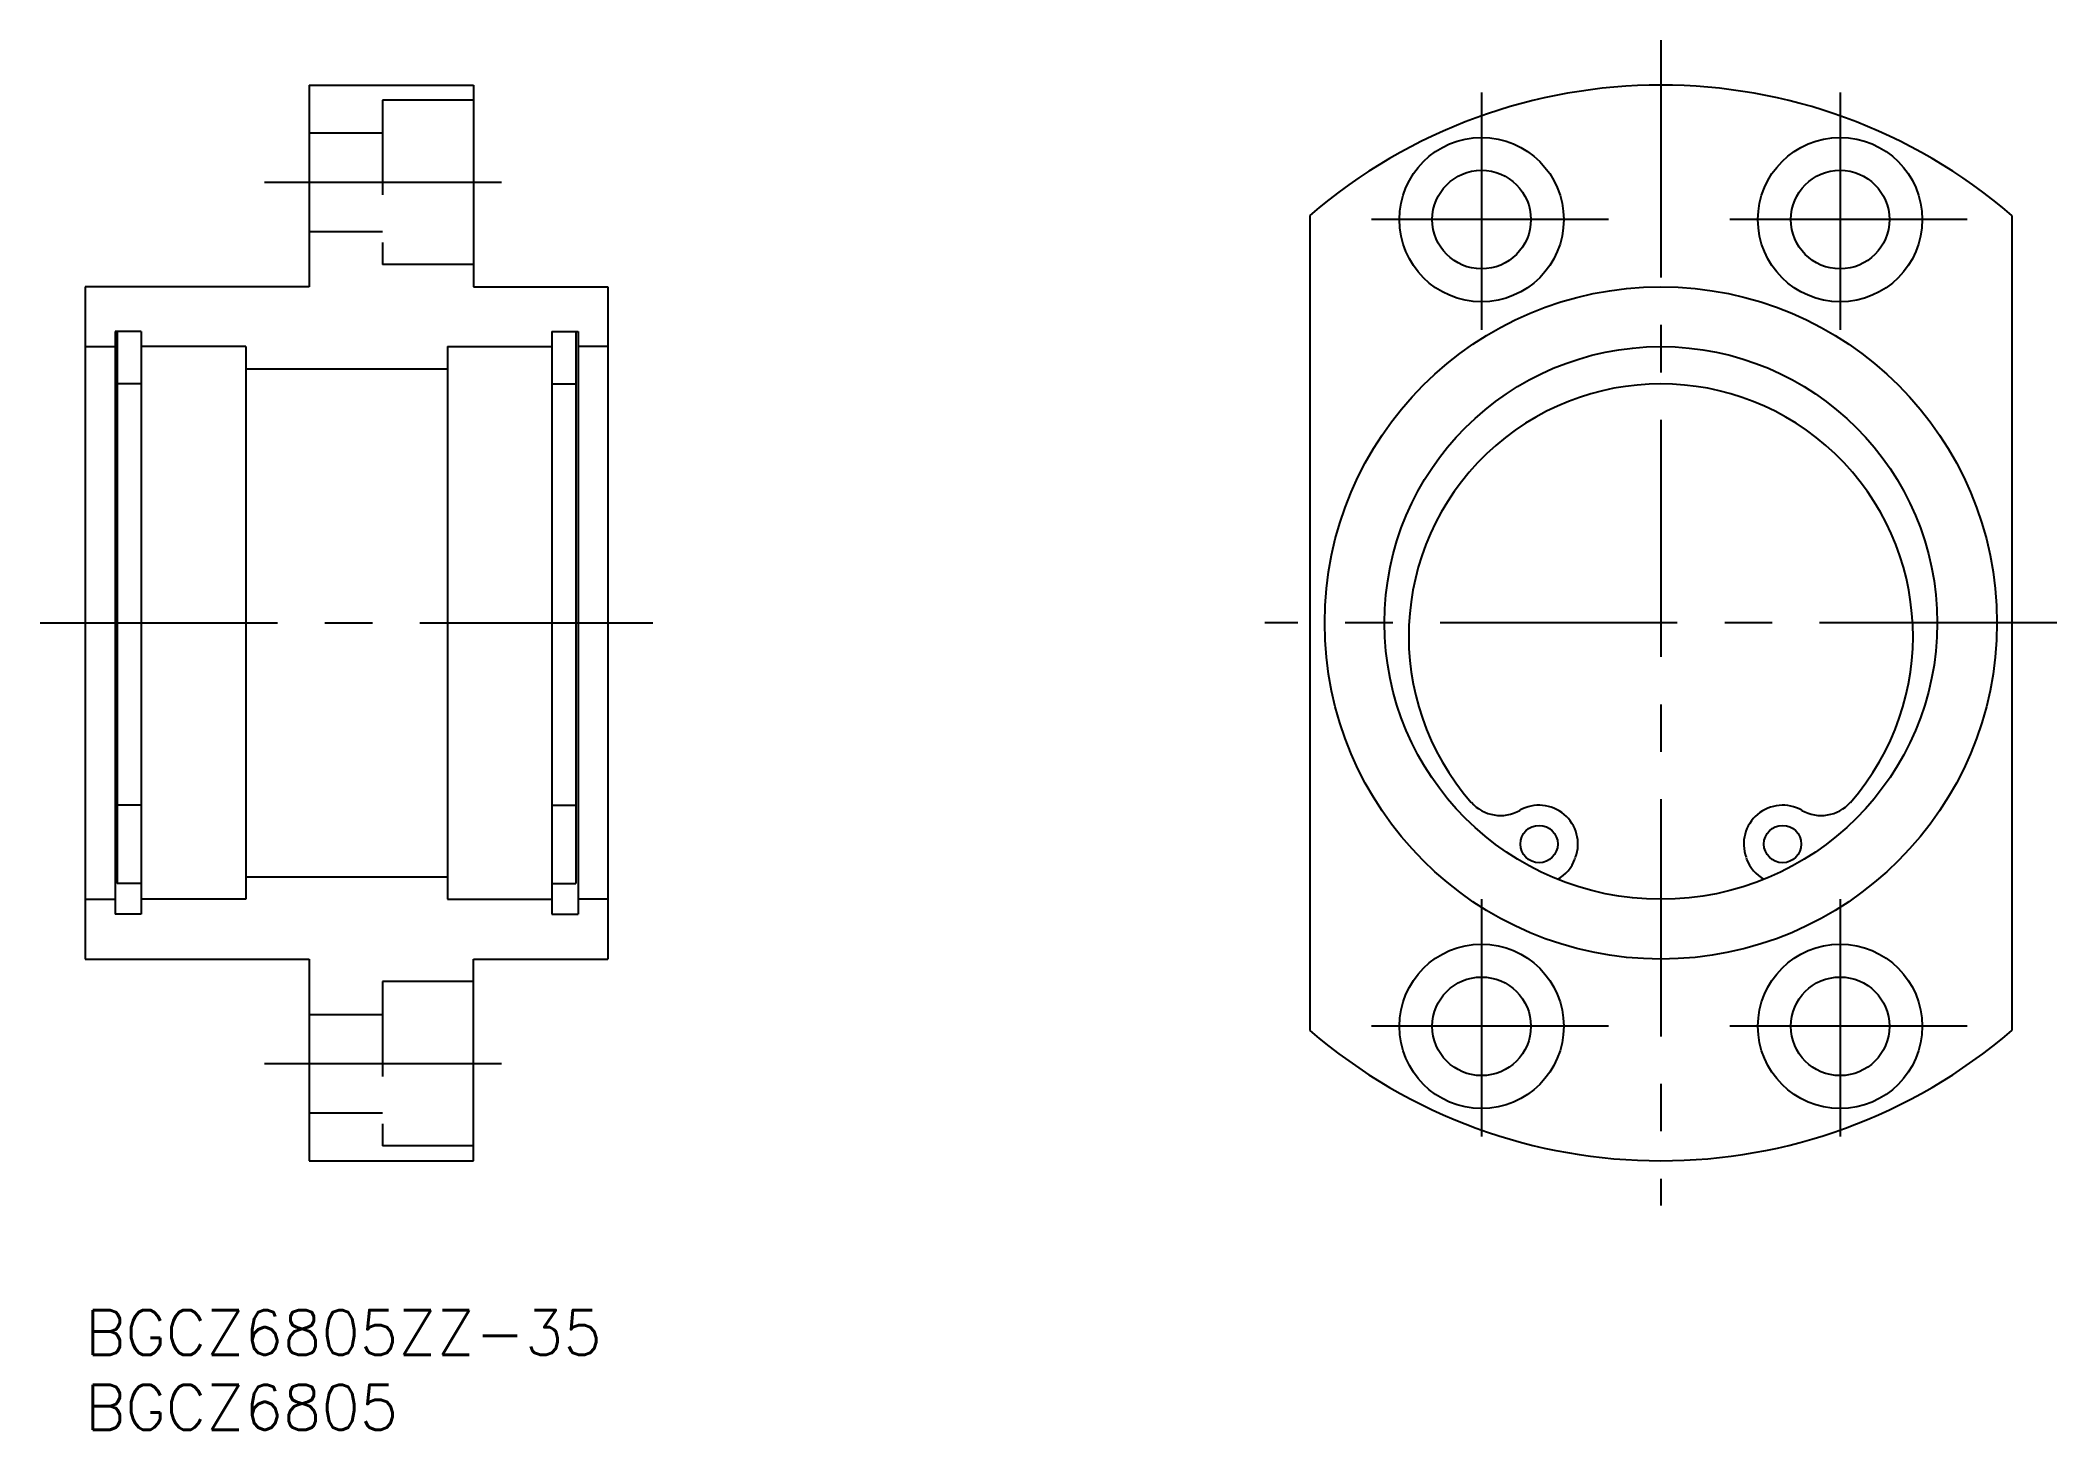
# Model space of a CAD drawing. Extents: x -3 to 132, y -8 to 85.
import ezdxf

# ---------------------------------------------------------------- set-up
doc = ezdxf.new("R2010")
doc.units = 0
doc.header["$LTSCALE"] = 0.5
doc.linetypes.add('CENTER', pattern=[50.8, 31.75, -6.35, 6.35, -6.35])
doc.linetypes.add('DASHED', pattern=[19.05, 12.7, -6.35])
for name, color, linetype in [('MSM_CENTER', 1, 'CENTER'), ('MSM_CONTINUOUS', 7, 'CONTINUOUS'), ('MSM_DASHED', 4, 'DASHED'), ('MSM_PART_NUMBER', 7, 'CONTINUOUS')]:
    doc.layers.add(name, color=color, linetype=linetype)
doc.styles.get("Standard").update_dxf_attribs({"font": 'txt.shx', "height": 3, "bigfont": 'bigfont.shx'})

# ---------------------------------------------------------------- blocks, each defined once
blk = doc.blocks.new('*U6')
at = {"layer": 'MSM_PART_NUMBER'}
blk.add_text('BGCZ6805ZZ-35', height=3, dxfattribs=at).set_placement((0, -3))
blk = doc.blocks.new('*U7')
at = {"layer": 'MSM_PART_NUMBER'}
blk.add_text('BGCZ6805', height=3, dxfattribs=at).set_placement((0, -8))

msp = doc.modelspace()

# ---------------------------------------------------------------- linework, layer by layer
at = {"layer": 'MSM_CENTER'}
for p, q in [((105.48, 85), (105.48, 7)), ((93.48, 81.5), (93.48, 64.5)), ((117.48, 81.5), (117.48, 64.5)), ((12, 75.5), (29, 75.5)), ((101.98, 73), (84.98, 73)), ((125.98, 73), (108.98, 73)), ((-3, 46), (38, 46)), ((131.98, 46), (78.98, 46)), ((93.48, 27.5), (93.48, 10.5)), ((117.48, 27.5), (117.48, 10.5)), ((101.98, 19), (84.98, 19)), ((125.98, 19), (108.98, 19)), ((12, 16.5), (29, 16.5))]:
    msp.add_line(p, q, dxfattribs=at)
at = {"layer": 'MSM_CONTINUOUS'}
for p, q in [((15, 82), (26, 82)), ((15, 82), (15, 68.5)), ((26, 82), (26, 68.5)), ((81.98, 73.27), (81.98, 18.73)), ((128.98, 73.27), (128.98, 18.73)), ((0, 68.5), (0, 23.5)), ((15, 68.5), (0, 68.5)), ((26, 68.5), (35, 68.5)), ((35, 68.5), (35, 23.5)), ((3.75, 65.5), (2, 65.5)), ((2, 65.5), (2, 26.5)), ((2.15, 65.5, -0.5), (2.15, 28.55, -0.5)), ((3.75, 65.5), (3.75, 26.5)), ((31.25, 65.5), (31.25, 26.5)), ((31.25, 65.5), (33, 65.5)), ((32.85, 65.5, -0.5), (32.85, 28.55, -0.5)), ((33, 65.5), (33, 26.5)), ((0, 64.5), (2, 64.5)), ((10.75, 64.5), (3.75, 64.5)), ((10.75, 64.5), (10.75, 27.5)), ((24.25, 64.5), (24.25, 27.5)), ((24.25, 64.5), (31.25, 64.5)), ((35, 64.5), (33, 64.5)), ((10.75, 63), (24.25, 63)), ((3.75, 62), (2.15, 62)), ((31.25, 62), (32.85, 62)), ((3.75, 33.8), (2.15, 33.8)), ((31.25, 33.8), (32.85, 33.8)), ((99.73, 30.2), (99.77, 30.31)), ((111.18, 30.31), (111.22, 30.2)), ((3.75, 28.55), (2.15, 28.55)), ((10.75, 29), (24.25, 29)), ((31.25, 28.55), (32.85, 28.55)), ((0, 27.5), (2, 27.5)), ((10.75, 27.5), (3.75, 27.5)), ((24.25, 27.5), (31.25, 27.5)), ((35, 27.5), (33, 27.5)), ((3.75, 26.5), (2, 26.5)), ((31.25, 26.5), (33, 26.5)), ((0, 23.5), (15, 23.5)), ((15, 23.5), (15, 10)), ((26, 10), (26, 23.5)), ((26, 23.5), (35, 23.5)), ((15, 10), (26, 10))]:
    msp.add_line(p, q, dxfattribs=at)
for centre, radius in [((93.48, 73), 5.5), ((117.48, 73), 5.5), ((93.48, 73), 3.3), ((117.48, 73), 3.3), ((105.48, 46), 22.5), ((105.48, 46), 18.5), ((97.33, 31.2), 1.25), ((113.63, 31.2), 1.25), ((93.48, 19), 5.5), ((117.48, 19), 5.5), ((93.48, 19), 3.3), ((117.48, 19), 3.3)]:
    msp.add_circle(centre, radius, dxfattribs=at)
for centre, radius, start, end in [((105.48, 46), 36, 49.2486, 130.7514), ((105.48, 45.12), 16.88, 318.7342, 221.2658), ((94.75, 35.71), 2.6, 221.2658, 299.7449), ((97.33, 31.2), 2.6, 340.0175, 119.7449), ((113.63, 31.2), 2.6, 60.2551, 199.9825), ((116.21, 35.71), 2.6, 240.2551, 318.7342), ((97.38, 31.05), 2.5, 297.992, 340.0175), ((113.57, 31.05), 2.5, 199.9825, 242.008), ((105.48, 46), 36, 229.2486, 310.7514)]:
    msp.add_arc(centre, radius, start, end, dxfattribs=at)
at = {"layer": 'MSM_DASHED'}
for p, q in [((19.9, 81), (19.9, 70)), ((26, 81), (19.9, 81)), ((15, 78.8), (19.9, 78.8)), ((15, 72.2), (19.9, 72.2)), ((26, 70), (19.9, 70)), ((19.9, 22), (19.9, 11)), ((26, 22), (19.9, 22)), ((15, 19.8), (19.9, 19.8)), ((15, 13.2), (19.9, 13.2)), ((26, 11), (19.9, 11))]:
    msp.add_line(p, q, dxfattribs=at)

# ---------------------------------------------------------------- block references
at = {"layer": 'MSM_CONTINUOUS'}
for name in ['*U6', '*U7']:
    msp.add_blockref(name, (0, 0), dxfattribs=at)

doc.saveas('drawing.dxf')
